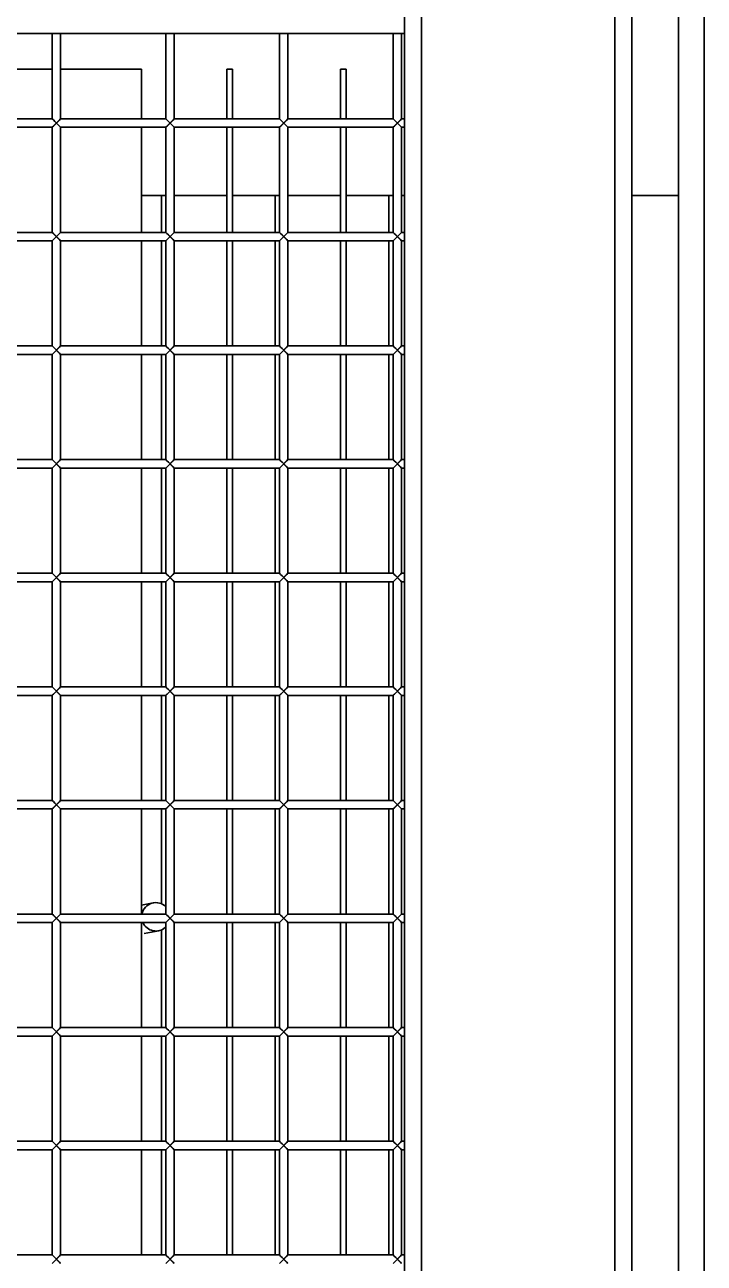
# Model space of a CAD drawing. Header units: millimetres. Extents: x 32496 to 166256, y 3504 to 23939.
# Drawn here: x 99528.6 to 99767.8, y 21918.6 to 22354.6 of the extents above; entities that cross this region are included whole.
import ezdxf

# ---------------------------------------------------------------- set-up
doc = ezdxf.new("R2010")
doc.units = ezdxf.units.MM
doc.layers.get('0').update_dxf_attribs({"lineweight": 35})

# ---------------------------------------------------------------- blocks, each defined once
blk = doc.blocks.new('8-1250')
at = {"linetype": 'Continuous'}
for p, q in [((-300.63, -32408.79), (-300.63, -32389.43)), ((-294.63, -33033.17), (-294.63, -32390.41)), ((-226.63, -32399.29), (-226.63, -33024.29)), ((-220.63, -33024.29), (-220.63, -32399.29)), ((-204.13, -33024.29), (-204.13, -32399.29)), ((-195.13, -33024.29), (-195.13, -32399.29)), ((-926.63, -32408.79), (-300.63, -32408.79)), ((-424.63, -32408.79), (-424.63, -32438.79)), ((-421.63, -32408.79), (-421.63, -32438.79)), ((-384.63, -32408.79), (-384.63, -32438.79)), ((-381.63, -32408.79), (-381.63, -32438.79)), ((-344.63, -32408.79), (-344.63, -32438.79)), ((-341.63, -32408.79), (-341.63, -32438.79)), ((-304.63, -32408.79), (-304.63, -32438.79)), ((-301.63, -32408.79), (-301.63, -32438.79)), ((-300.63, -32408.79), (-300.63, -33034.31)), ((-424.63, -32421.29), (-461.63, -32421.29)), ((-393.13, -32421.29), (-421.63, -32421.29)), ((-393.13, -32438.79), (-393.13, -32421.29)), ((-363.13, -32421.29), (-361.13, -32421.29)), ((-363.13, -32421.29), (-363.13, -32438.79)), ((-361.13, -32421.29), (-361.13, -32438.79)), ((-323.13, -32421.29), (-321.13, -32421.29)), ((-323.13, -32421.29), (-323.13, -32438.79)), ((-321.13, -32421.29), (-321.13, -32438.79)), ((-461.63, -32438.79), (-424.63, -32438.79)), ((-424.63, -32441.79), (-421.63, -32438.79)), ((-424.63, -32438.79), (-421.63, -32441.79)), ((-421.63, -32438.79), (-384.63, -32438.79)), ((-384.63, -32441.79), (-381.63, -32438.79)), ((-384.63, -32438.79), (-381.63, -32441.79)), ((-381.63, -32438.79), (-344.63, -32438.79)), ((-344.63, -32441.79), (-341.63, -32438.79)), ((-344.63, -32438.79), (-341.63, -32441.79)), ((-341.63, -32438.79), (-304.63, -32438.79)), ((-304.63, -32441.79), (-301.63, -32438.79)), ((-304.63, -32438.79), (-301.63, -32441.79)), ((-301.63, -32438.79), (-300.63, -32438.79)), ((-461.63, -32441.79), (-424.63, -32441.79)), ((-424.63, -32441.79), (-424.63, -32478.79)), ((-421.63, -32441.79), (-384.63, -32441.79)), ((-421.63, -32441.79), (-421.63, -32478.79)), ((-393.13, -32478.79), (-393.13, -32441.79)), ((-384.63, -32441.79), (-384.63, -32478.79)), ((-381.63, -32441.79), (-344.63, -32441.79)), ((-381.63, -32441.79), (-381.63, -32478.79)), ((-363.13, -32441.79), (-363.13, -32478.79)), ((-361.13, -32441.79), (-361.13, -32478.79)), ((-344.63, -32441.79), (-344.63, -32478.79)), ((-341.63, -32441.79), (-304.63, -32441.79)), ((-341.63, -32441.79), (-341.63, -32478.79)), ((-323.13, -32441.79), (-323.13, -32478.79)), ((-321.13, -32441.79), (-321.13, -32478.79)), ((-304.63, -32441.79), (-304.63, -32478.79)), ((-301.63, -32441.79), (-300.63, -32441.79)), ((-301.63, -32441.79), (-301.63, -32478.79)), ((-393.13, -32465.79), (-384.63, -32465.79)), ((-386.13, -32465.79), (-386.13, -32478.79)), ((-381.63, -32465.79), (-363.13, -32465.79)), ((-361.13, -32465.79), (-344.63, -32465.79)), ((-346.13, -32465.79), (-346.13, -32478.79)), ((-341.63, -32465.79), (-323.13, -32465.79)), ((-321.13, -32465.79), (-304.63, -32465.79)), ((-306.13, -32465.79), (-306.13, -32478.79)), ((-301.63, -32465.79), (-300.63, -32465.79)), ((-220.63, -32465.79), (-204.13, -32465.79)), ((-461.63, -32478.79), (-424.63, -32478.79)), ((-424.63, -32481.79), (-421.63, -32478.79)), ((-424.63, -32478.79), (-421.63, -32481.79)), ((-421.63, -32478.79), (-384.63, -32478.79)), ((-384.63, -32481.79), (-381.63, -32478.79)), ((-384.63, -32478.79), (-381.63, -32481.79)), ((-381.63, -32478.79), (-344.63, -32478.79)), ((-344.63, -32481.79), (-341.63, -32478.79)), ((-344.63, -32478.79), (-341.63, -32481.79)), ((-341.63, -32478.79), (-304.63, -32478.79)), ((-304.63, -32481.79), (-301.63, -32478.79)), ((-304.63, -32478.79), (-301.63, -32481.79)), ((-301.63, -32478.79), (-300.63, -32478.79)), ((-461.63, -32481.79), (-424.63, -32481.79)), ((-424.63, -32481.79), (-424.63, -32518.79)), ((-421.63, -32481.79), (-384.63, -32481.79)), ((-421.63, -32481.79), (-421.63, -32518.79)), ((-393.13, -32518.79), (-393.13, -32481.79)), ((-386.13, -32481.79), (-386.13, -32518.79)), ((-384.63, -32481.79), (-384.63, -32518.79)), ((-381.63, -32481.79), (-344.63, -32481.79)), ((-381.63, -32481.79), (-381.63, -32518.79)), ((-363.13, -32481.79), (-363.13, -32518.79)), ((-361.13, -32481.79), (-361.13, -32518.79)), ((-346.13, -32481.79), (-346.13, -32518.79)), ((-344.63, -32481.79), (-344.63, -32518.79)), ((-341.63, -32481.79), (-304.63, -32481.79)), ((-341.63, -32481.79), (-341.63, -32518.79)), ((-323.13, -32481.79), (-323.13, -32518.79)), ((-321.13, -32481.79), (-321.13, -32518.79)), ((-306.13, -32481.79), (-306.13, -32518.79)), ((-304.63, -32481.79), (-304.63, -32518.79)), ((-301.63, -32481.79), (-300.63, -32481.79)), ((-301.63, -32481.79), (-301.63, -32518.79)), ((-461.63, -32518.79), (-424.63, -32518.79)), ((-424.63, -32521.79), (-421.63, -32518.79)), ((-424.63, -32518.79), (-421.63, -32521.79)), ((-421.63, -32518.79), (-384.63, -32518.79)), ((-384.63, -32521.79), (-381.63, -32518.79)), ((-384.63, -32518.79), (-381.63, -32521.79)), ((-381.63, -32518.79), (-344.63, -32518.79)), ((-344.63, -32521.79), (-341.63, -32518.79)), ((-344.63, -32518.79), (-341.63, -32521.79)), ((-341.63, -32518.79), (-304.63, -32518.79)), ((-304.63, -32521.79), (-301.63, -32518.79)), ((-304.63, -32518.79), (-301.63, -32521.79)), ((-301.63, -32518.79), (-300.63, -32518.79)), ((-461.63, -32521.79), (-424.63, -32521.79)), ((-424.63, -32521.79), (-424.63, -32558.79)), ((-421.63, -32521.79), (-384.63, -32521.79)), ((-421.63, -32521.79), (-421.63, -32558.79)), ((-393.13, -32558.79), (-393.13, -32521.79)), ((-386.13, -32521.79), (-386.13, -32558.79)), ((-384.63, -32521.79), (-384.63, -32558.79)), ((-381.63, -32521.79), (-344.63, -32521.79)), ((-381.63, -32521.79), (-381.63, -32558.79)), ((-363.13, -32521.79), (-363.13, -32558.79)), ((-361.13, -32521.79), (-361.13, -32558.79)), ((-346.13, -32521.79), (-346.13, -32558.79)), ((-344.63, -32521.79), (-344.63, -32558.79)), ((-341.63, -32521.79), (-304.63, -32521.79)), ((-341.63, -32521.79), (-341.63, -32558.79)), ((-323.13, -32521.79), (-323.13, -32558.79)), ((-321.13, -32521.79), (-321.13, -32558.79)), ((-306.13, -32521.79), (-306.13, -32558.79)), ((-304.63, -32521.79), (-304.63, -32558.79)), ((-301.63, -32521.79), (-300.63, -32521.79)), ((-301.63, -32521.79), (-301.63, -32558.79)), ((-461.63, -32558.79), (-424.63, -32558.79)), ((-461.63, -32561.79), (-424.63, -32561.79)), ((-424.63, -32561.79), (-421.63, -32558.79)), ((-424.63, -32558.79), (-421.63, -32561.79)), ((-424.63, -32561.79), (-424.63, -32598.79)), ((-421.63, -32558.79), (-384.63, -32558.79)), ((-421.63, -32561.79), (-384.63, -32561.79)), ((-421.63, -32561.79), (-421.63, -32598.79)), ((-393.13, -32598.79), (-393.13, -32561.79)), ((-386.13, -32561.79), (-386.13, -32598.79)), ((-384.63, -32561.79), (-381.63, -32558.79)), ((-384.63, -32558.79), (-381.63, -32561.79)), ((-384.63, -32561.79), (-384.63, -32598.79)), ((-381.63, -32558.79), (-344.63, -32558.79)), ((-381.63, -32561.79), (-344.63, -32561.79)), ((-381.63, -32561.79), (-381.63, -32598.79)), ((-363.13, -32561.79), (-363.13, -32598.79)), ((-361.13, -32561.79), (-361.13, -32598.79)), ((-346.13, -32561.79), (-346.13, -32598.79)), ((-344.63, -32561.79), (-341.63, -32558.79)), ((-344.63, -32558.79), (-341.63, -32561.79)), ((-344.63, -32561.79), (-344.63, -32598.79)), ((-341.63, -32558.79), (-304.63, -32558.79)), ((-341.63, -32561.79), (-304.63, -32561.79)), ((-341.63, -32561.79), (-341.63, -32598.79)), ((-323.13, -32561.79), (-323.13, -32598.79)), ((-321.13, -32561.79), (-321.13, -32598.79)), ((-306.13, -32561.79), (-306.13, -32598.79)), ((-304.63, -32561.79), (-301.63, -32558.79)), ((-304.63, -32558.79), (-301.63, -32561.79)), ((-304.63, -32561.79), (-304.63, -32598.79)), ((-301.63, -32558.79), (-300.63, -32558.79)), ((-301.63, -32561.79), (-300.63, -32561.79)), ((-301.63, -32561.79), (-301.63, -32598.79)), ((-461.63, -32598.79), (-424.63, -32598.79)), ((-461.63, -32601.79), (-424.63, -32601.79)), ((-424.63, -32601.79), (-421.63, -32598.79)), ((-424.63, -32598.79), (-421.63, -32601.79)), ((-424.63, -32601.79), (-424.63, -32638.79)), ((-421.63, -32598.79), (-384.63, -32598.79)), ((-421.63, -32601.79), (-384.63, -32601.79)), ((-421.63, -32601.79), (-421.63, -32638.79)), ((-393.13, -32638.79), (-393.13, -32601.79)), ((-386.13, -32601.79), (-386.13, -32638.79)), ((-384.63, -32601.79), (-381.63, -32598.79)), ((-384.63, -32598.79), (-381.63, -32601.79)), ((-384.63, -32601.79), (-384.63, -32638.79)), ((-381.63, -32598.79), (-344.63, -32598.79)), ((-381.63, -32601.79), (-344.63, -32601.79)), ((-381.63, -32601.79), (-381.63, -32638.79)), ((-363.13, -32601.79), (-363.13, -32638.79)), ((-361.13, -32601.79), (-361.13, -32638.79)), ((-346.13, -32601.79), (-346.13, -32638.79)), ((-344.63, -32601.79), (-341.63, -32598.79)), ((-344.63, -32598.79), (-341.63, -32601.79)), ((-344.63, -32601.79), (-344.63, -32638.79)), ((-341.63, -32598.79), (-304.63, -32598.79)), ((-341.63, -32601.79), (-304.63, -32601.79)), ((-341.63, -32601.79), (-341.63, -32638.79)), ((-323.13, -32601.79), (-323.13, -32638.79)), ((-321.13, -32601.79), (-321.13, -32638.79)), ((-306.13, -32601.79), (-306.13, -32638.79)), ((-304.63, -32601.79), (-301.63, -32598.79)), ((-304.63, -32598.79), (-301.63, -32601.79)), ((-304.63, -32601.79), (-304.63, -32638.79)), ((-301.63, -32598.79), (-300.63, -32598.79)), ((-301.63, -32601.79), (-300.63, -32601.79)), ((-301.63, -32601.79), (-301.63, -32638.79)), ((-461.63, -32638.79), (-424.63, -32638.79)), ((-424.63, -32641.79), (-421.63, -32638.79)), ((-424.63, -32638.79), (-421.63, -32641.79)), ((-421.63, -32638.79), (-384.63, -32638.79)), ((-384.63, -32641.79), (-381.63, -32638.79)), ((-384.63, -32638.79), (-381.63, -32641.79)), ((-381.63, -32638.79), (-344.63, -32638.79)), ((-344.63, -32641.79), (-341.63, -32638.79)), ((-344.63, -32638.79), (-341.63, -32641.79)), ((-341.63, -32638.79), (-304.63, -32638.79)), ((-304.63, -32641.79), (-301.63, -32638.79)), ((-304.63, -32638.79), (-301.63, -32641.79)), ((-301.63, -32638.79), (-300.63, -32638.79)), ((-461.63, -32641.79), (-424.63, -32641.79)), ((-424.63, -32641.79), (-424.63, -32678.79)), ((-421.63, -32641.79), (-384.63, -32641.79)), ((-421.63, -32641.79), (-421.63, -32678.79)), ((-393.13, -32678.79), (-393.13, -32641.79)), ((-386.13, -32641.79), (-386.13, -32678.79)), ((-384.63, -32641.79), (-384.63, -32678.79)), ((-381.63, -32641.79), (-344.63, -32641.79)), ((-381.63, -32641.79), (-381.63, -32678.79)), ((-363.13, -32641.79), (-363.13, -32678.79)), ((-361.13, -32641.79), (-361.13, -32678.79)), ((-346.13, -32641.79), (-346.13, -32678.79)), ((-344.63, -32641.79), (-344.63, -32678.79)), ((-341.63, -32641.79), (-304.63, -32641.79)), ((-341.63, -32641.79), (-341.63, -32678.79)), ((-323.13, -32641.79), (-323.13, -32678.79)), ((-321.13, -32641.79), (-321.13, -32678.79)), ((-306.13, -32641.79), (-306.13, -32678.79)), ((-304.63, -32641.79), (-304.63, -32678.79)), ((-301.63, -32641.79), (-300.63, -32641.79)), ((-301.63, -32641.79), (-301.63, -32678.79)), ((-461.63, -32678.79), (-424.63, -32678.79)), ((-424.63, -32681.79), (-421.63, -32678.79)), ((-424.63, -32678.79), (-421.63, -32681.79)), ((-421.63, -32678.79), (-384.63, -32678.79)), ((-384.63, -32681.79), (-381.63, -32678.79)), ((-384.63, -32678.79), (-381.63, -32681.79)), ((-381.63, -32678.79), (-344.63, -32678.79)), ((-344.63, -32681.79), (-341.63, -32678.79)), ((-344.63, -32678.79), (-341.63, -32681.79)), ((-341.63, -32678.79), (-304.63, -32678.79)), ((-304.63, -32681.79), (-301.63, -32678.79)), ((-304.63, -32678.79), (-301.63, -32681.79)), ((-301.63, -32678.79), (-300.63, -32678.79)), ((-461.63, -32681.79), (-424.63, -32681.79)), ((-424.63, -32681.79), (-424.63, -32718.79)), ((-421.63, -32681.79), (-384.63, -32681.79)), ((-421.63, -32681.79), (-421.63, -32718.79)), ((-393.13, -32718.79), (-393.13, -32681.79)), ((-386.13, -32681.79), (-386.13, -32715.27)), ((-384.63, -32681.79), (-384.63, -32718.79)), ((-381.63, -32681.79), (-344.63, -32681.79)), ((-381.63, -32681.79), (-381.63, -32718.79)), ((-363.13, -32681.79), (-363.13, -32718.79)), ((-361.13, -32681.79), (-361.13, -32718.79)), ((-346.13, -32681.79), (-346.13, -32718.79)), ((-344.63, -32681.79), (-344.63, -32718.79)), ((-341.63, -32681.79), (-304.63, -32681.79)), ((-341.63, -32681.79), (-341.63, -32718.79)), ((-323.13, -32681.79), (-323.13, -32718.79)), ((-321.13, -32681.79), (-321.13, -32718.79)), ((-306.13, -32681.79), (-306.13, -32718.79)), ((-304.63, -32681.79), (-304.63, -32718.79)), ((-301.63, -32681.79), (-300.63, -32681.79)), ((-301.63, -32681.79), (-301.63, -32718.79)), ((-393.13, -32715.66), (-389.04, -32714.86)), ((-461.63, -32718.79), (-424.63, -32718.79)), ((-424.63, -32721.79), (-421.63, -32718.79)), ((-424.63, -32718.79), (-421.63, -32721.79)), ((-421.63, -32718.79), (-384.63, -32718.79)), ((-384.63, -32721.79), (-381.63, -32718.79)), ((-384.63, -32718.79), (-381.63, -32721.79)), ((-381.63, -32718.79), (-344.63, -32718.79)), ((-344.63, -32721.79), (-341.63, -32718.79)), ((-344.63, -32718.79), (-341.63, -32721.79)), ((-341.63, -32718.79), (-304.63, -32718.79)), ((-304.63, -32721.79), (-301.63, -32718.79)), ((-304.63, -32718.79), (-301.63, -32721.79)), ((-301.63, -32718.79), (-300.63, -32718.79)), ((-461.63, -32721.79), (-424.63, -32721.79)), ((-424.63, -32721.79), (-424.63, -32758.79)), ((-421.63, -32721.79), (-384.63, -32721.79)), ((-421.63, -32721.79), (-421.63, -32758.79)), ((-393.13, -32758.79), (-393.13, -32721.79)), ((-384.63, -32721.79), (-384.63, -32758.79)), ((-381.63, -32721.79), (-344.63, -32721.79)), ((-381.63, -32721.79), (-381.63, -32758.79)), ((-363.13, -32721.79), (-363.13, -32758.79)), ((-361.13, -32721.79), (-361.13, -32758.79)), ((-346.13, -32721.79), (-346.13, -32758.79)), ((-344.63, -32721.79), (-344.63, -32758.79)), ((-341.63, -32721.79), (-304.63, -32721.79)), ((-341.63, -32721.79), (-341.63, -32758.79)), ((-323.13, -32721.79), (-323.13, -32758.79)), ((-321.13, -32721.79), (-321.13, -32758.79)), ((-306.13, -32721.79), (-306.13, -32758.79)), ((-304.63, -32721.79), (-304.63, -32758.79)), ((-301.63, -32721.79), (-300.63, -32721.79)), ((-301.63, -32721.79), (-301.63, -32758.79)), ((-392.27, -32725.68), (-387.13, -32724.68)), ((-386.13, -32724.68), (-386.13, -32758.79)), ((-461.63, -32758.79), (-424.63, -32758.79)), ((-424.63, -32761.79), (-421.63, -32758.79)), ((-424.63, -32758.79), (-421.63, -32761.79)), ((-421.63, -32758.79), (-384.63, -32758.79)), ((-384.63, -32761.79), (-381.63, -32758.79)), ((-384.63, -32758.79), (-381.63, -32761.79)), ((-381.63, -32758.79), (-344.63, -32758.79)), ((-344.63, -32761.79), (-341.63, -32758.79)), ((-344.63, -32758.79), (-341.63, -32761.79)), ((-341.63, -32758.79), (-304.63, -32758.79)), ((-304.63, -32761.79), (-301.63, -32758.79)), ((-304.63, -32758.79), (-301.63, -32761.79)), ((-301.63, -32758.79), (-300.63, -32758.79)), ((-461.63, -32761.79), (-424.63, -32761.79)), ((-424.63, -32761.79), (-424.63, -32798.79)), ((-421.63, -32761.79), (-384.63, -32761.79)), ((-421.63, -32761.79), (-421.63, -32798.79)), ((-393.13, -32798.79), (-393.13, -32761.79)), ((-386.13, -32761.79), (-386.13, -32798.79)), ((-384.63, -32761.79), (-384.63, -32798.79)), ((-381.63, -32761.79), (-344.63, -32761.79)), ((-381.63, -32761.79), (-381.63, -32798.79)), ((-363.13, -32761.79), (-363.13, -32798.79)), ((-361.13, -32761.79), (-361.13, -32798.79)), ((-346.13, -32761.79), (-346.13, -32798.79)), ((-344.63, -32761.79), (-344.63, -32798.79)), ((-341.63, -32761.79), (-304.63, -32761.79)), ((-341.63, -32761.79), (-341.63, -32798.79)), ((-323.13, -32761.79), (-323.13, -32798.79)), ((-321.13, -32761.79), (-321.13, -32798.79)), ((-306.13, -32761.79), (-306.13, -32798.79)), ((-304.63, -32761.79), (-304.63, -32798.79)), ((-301.63, -32761.79), (-300.63, -32761.79)), ((-301.63, -32761.79), (-301.63, -32798.79)), ((-461.63, -32798.79), (-424.63, -32798.79)), ((-461.63, -32801.79), (-424.63, -32801.79)), ((-424.63, -32801.79), (-421.63, -32798.79)), ((-424.63, -32798.79), (-421.63, -32801.79)), ((-424.63, -32801.79), (-424.63, -32838.79)), ((-421.63, -32798.79), (-384.63, -32798.79)), ((-421.63, -32801.79), (-384.63, -32801.79)), ((-421.63, -32801.79), (-421.63, -32838.79)), ((-393.13, -32838.79), (-393.13, -32801.79)), ((-386.13, -32801.79), (-386.13, -32838.79)), ((-384.63, -32801.79), (-381.63, -32798.79)), ((-384.63, -32798.79), (-381.63, -32801.79)), ((-384.63, -32801.79), (-384.63, -32838.79)), ((-381.63, -32798.79), (-344.63, -32798.79)), ((-381.63, -32801.79), (-344.63, -32801.79)), ((-381.63, -32801.79), (-381.63, -32838.79)), ((-363.13, -32801.79), (-363.13, -32838.79)), ((-361.13, -32801.79), (-361.13, -32838.79)), ((-346.13, -32801.79), (-346.13, -32838.79)), ((-344.63, -32801.79), (-341.63, -32798.79)), ((-344.63, -32798.79), (-341.63, -32801.79)), ((-344.63, -32801.79), (-344.63, -32838.79)), ((-341.63, -32798.79), (-304.63, -32798.79)), ((-341.63, -32801.79), (-304.63, -32801.79)), ((-341.63, -32801.79), (-341.63, -32838.79)), ((-323.13, -32801.79), (-323.13, -32838.79)), ((-321.13, -32801.79), (-321.13, -32838.79)), ((-306.13, -32801.79), (-306.13, -32838.79)), ((-304.63, -32801.79), (-301.63, -32798.79)), ((-304.63, -32798.79), (-301.63, -32801.79)), ((-304.63, -32801.79), (-304.63, -32838.79)), ((-301.63, -32798.79), (-300.63, -32798.79)), ((-301.63, -32801.79), (-300.63, -32801.79)), ((-301.63, -32801.79), (-301.63, -32838.79)), ((-461.63, -32838.79), (-424.63, -32838.79)), ((-424.63, -32841.79), (-421.63, -32838.79)), ((-424.63, -32838.79), (-421.63, -32841.79)), ((-421.63, -32838.79), (-384.63, -32838.79)), ((-384.63, -32841.79), (-381.63, -32838.79)), ((-384.63, -32838.79), (-381.63, -32841.79)), ((-381.63, -32838.79), (-344.63, -32838.79)), ((-344.63, -32841.79), (-341.63, -32838.79)), ((-344.63, -32838.79), (-341.63, -32841.79)), ((-341.63, -32838.79), (-304.63, -32838.79)), ((-304.63, -32841.79), (-301.63, -32838.79)), ((-304.63, -32838.79), (-301.63, -32841.79)), ((-301.63, -32838.79), (-300.63, -32838.79))]:
    blk.add_line(p, q, dxfattribs=at)
for points in [[(-424.63, -32438.79), (-424.2, -32439.22), (-423.71, -32439.71), (-422.54, -32440.88)], [(-423.13, -32440.29), (-423.72, -32440.88), (-424.19, -32441.35), (-424.51, -32441.67)], [(-423.13, -32440.29), (-422.54, -32439.7), (-422.07, -32439.23), (-421.74, -32438.9)], [(-421.74, -32441.67), (-422.07, -32441.35), (-422.54, -32440.88)], [(-384.63, -32438.79), (-384.2, -32439.22), (-383.71, -32439.71), (-382.54, -32440.88)], [(-383.13, -32440.29), (-383.72, -32440.88), (-384.19, -32441.35), (-384.51, -32441.67)], [(-383.13, -32440.29), (-382.54, -32439.7), (-382.07, -32439.23), (-381.74, -32438.9)], [(-381.74, -32441.67), (-382.07, -32441.35), (-382.54, -32440.88)], [(-344.63, -32438.79), (-344.2, -32439.22), (-343.71, -32439.71), (-342.54, -32440.88)], [(-343.13, -32440.29), (-343.72, -32440.88), (-344.19, -32441.35), (-344.51, -32441.67)], [(-343.13, -32440.29), (-342.54, -32439.7), (-342.07, -32439.23), (-341.74, -32438.9)], [(-341.74, -32441.67), (-342.07, -32441.35), (-342.54, -32440.88)], [(-304.63, -32438.79), (-304.2, -32439.22), (-303.71, -32439.71), (-302.54, -32440.88)], [(-303.13, -32440.29), (-303.72, -32440.88), (-304.19, -32441.35), (-304.51, -32441.67)], [(-303.13, -32440.29), (-302.54, -32439.7), (-302.07, -32439.23), (-301.74, -32438.9)], [(-301.74, -32441.67), (-302.07, -32441.35), (-302.54, -32440.88)], [(-424.63, -32478.79), (-424.2, -32479.22), (-423.71, -32479.71), (-422.54, -32480.88)], [(-423.13, -32480.29), (-422.54, -32479.7), (-422.07, -32479.23), (-421.74, -32478.9)], [(-384.63, -32478.79), (-384.2, -32479.22), (-383.71, -32479.71), (-382.54, -32480.88)], [(-383.13, -32480.29), (-382.54, -32479.7), (-382.07, -32479.23), (-381.74, -32478.9)], [(-344.63, -32478.79), (-344.2, -32479.22), (-343.71, -32479.71), (-342.54, -32480.88)], [(-343.13, -32480.29), (-342.54, -32479.7), (-342.07, -32479.23), (-341.74, -32478.9)], [(-304.63, -32478.79), (-304.2, -32479.22), (-303.71, -32479.71), (-302.54, -32480.88)], [(-303.13, -32480.29), (-302.54, -32479.7), (-302.07, -32479.23), (-301.74, -32478.9)], [(-423.13, -32480.29), (-423.72, -32480.88), (-424.19, -32481.35), (-424.51, -32481.67)], [(-421.74, -32481.67), (-422.07, -32481.35), (-422.54, -32480.88)], [(-383.13, -32480.29), (-383.72, -32480.88), (-384.19, -32481.35), (-384.51, -32481.67)], [(-381.74, -32481.67), (-382.07, -32481.35), (-382.54, -32480.88)], [(-343.13, -32480.29), (-343.72, -32480.88), (-344.19, -32481.35), (-344.51, -32481.67)], [(-341.74, -32481.67), (-342.07, -32481.35), (-342.54, -32480.88)], [(-303.13, -32480.29), (-303.72, -32480.88), (-304.19, -32481.35), (-304.51, -32481.67)], [(-301.74, -32481.67), (-302.07, -32481.35), (-302.54, -32480.88)], [(-424.63, -32518.79), (-424.2, -32519.22), (-423.71, -32519.71), (-422.54, -32520.88)], [(-423.13, -32520.29), (-422.54, -32519.7), (-422.07, -32519.23), (-421.74, -32518.9)], [(-384.63, -32518.79), (-384.2, -32519.22), (-383.71, -32519.71), (-382.54, -32520.88)], [(-383.13, -32520.29), (-382.54, -32519.7), (-382.07, -32519.23), (-381.74, -32518.9)], [(-344.63, -32518.79), (-344.2, -32519.22), (-343.71, -32519.71), (-342.54, -32520.88)], [(-343.13, -32520.29), (-342.54, -32519.7), (-342.07, -32519.23), (-341.74, -32518.9)], [(-304.63, -32518.79), (-304.2, -32519.22), (-303.71, -32519.71), (-302.54, -32520.88)], [(-303.13, -32520.29), (-302.54, -32519.7), (-302.07, -32519.23), (-301.74, -32518.9)], [(-423.13, -32520.29), (-423.72, -32520.88), (-424.19, -32521.35), (-424.51, -32521.67)], [(-421.74, -32521.67), (-422.07, -32521.35), (-422.54, -32520.88)], [(-383.13, -32520.29), (-383.72, -32520.88), (-384.19, -32521.35), (-384.51, -32521.67)], [(-381.74, -32521.67), (-382.07, -32521.35), (-382.54, -32520.88)], [(-343.13, -32520.29), (-343.72, -32520.88), (-344.19, -32521.35), (-344.51, -32521.67)], [(-341.74, -32521.67), (-342.07, -32521.35), (-342.54, -32520.88)], [(-303.13, -32520.29), (-303.72, -32520.88), (-304.19, -32521.35), (-304.51, -32521.67)], [(-301.74, -32521.67), (-302.07, -32521.35), (-302.54, -32520.88)], [(-424.63, -32558.79), (-424.2, -32559.22), (-423.71, -32559.71), (-422.54, -32560.88)], [(-423.13, -32560.29), (-423.72, -32560.88), (-424.19, -32561.35), (-424.51, -32561.67)], [(-423.13, -32560.29), (-422.54, -32559.7), (-422.07, -32559.23), (-421.74, -32558.9)], [(-421.74, -32561.67), (-422.07, -32561.35), (-422.54, -32560.88)], [(-384.63, -32558.79), (-384.2, -32559.22), (-383.71, -32559.71), (-382.54, -32560.88)], [(-383.13, -32560.29), (-383.72, -32560.88), (-384.19, -32561.35), (-384.51, -32561.67)], [(-383.13, -32560.29), (-382.54, -32559.7), (-382.07, -32559.23), (-381.74, -32558.9)], [(-381.74, -32561.67), (-382.07, -32561.35), (-382.54, -32560.88)], [(-344.63, -32558.79), (-344.2, -32559.22), (-343.71, -32559.71), (-342.54, -32560.88)], [(-343.13, -32560.29), (-343.72, -32560.88), (-344.19, -32561.35), (-344.51, -32561.67)], [(-343.13, -32560.29), (-342.54, -32559.7), (-342.07, -32559.23), (-341.74, -32558.9)], [(-341.74, -32561.67), (-342.07, -32561.35), (-342.54, -32560.88)], [(-304.63, -32558.79), (-304.2, -32559.22), (-303.71, -32559.71), (-302.54, -32560.88)], [(-303.13, -32560.29), (-303.72, -32560.88), (-304.19, -32561.35), (-304.51, -32561.67)], [(-303.13, -32560.29), (-302.54, -32559.7), (-302.07, -32559.23), (-301.74, -32558.9)], [(-301.74, -32561.67), (-302.07, -32561.35), (-302.54, -32560.88)], [(-424.63, -32598.79), (-424.2, -32599.22), (-423.71, -32599.71), (-422.54, -32600.88)], [(-423.13, -32600.29), (-423.72, -32600.88), (-424.19, -32601.35), (-424.51, -32601.67)], [(-423.13, -32600.29), (-422.54, -32599.7), (-422.07, -32599.23), (-421.74, -32598.9)], [(-421.74, -32601.67), (-422.07, -32601.35), (-422.54, -32600.88)], [(-384.63, -32598.79), (-384.2, -32599.22), (-383.71, -32599.71), (-382.54, -32600.88)], [(-383.13, -32600.29), (-383.72, -32600.88), (-384.19, -32601.35), (-384.51, -32601.67)], [(-383.13, -32600.29), (-382.54, -32599.7), (-382.07, -32599.23), (-381.74, -32598.9)], [(-381.74, -32601.67), (-382.07, -32601.35), (-382.54, -32600.88)], [(-344.63, -32598.79), (-344.2, -32599.22), (-343.71, -32599.71), (-342.54, -32600.88)], [(-343.13, -32600.29), (-343.72, -32600.88), (-344.19, -32601.35), (-344.51, -32601.67)], [(-343.13, -32600.29), (-342.54, -32599.7), (-342.07, -32599.23), (-341.74, -32598.9)], [(-341.74, -32601.67), (-342.07, -32601.35), (-342.54, -32600.88)], [(-304.63, -32598.79), (-304.2, -32599.22), (-303.71, -32599.71), (-302.54, -32600.88)], [(-303.13, -32600.29), (-303.72, -32600.88), (-304.19, -32601.35), (-304.51, -32601.67)], [(-303.13, -32600.29), (-302.54, -32599.7), (-302.07, -32599.23), (-301.74, -32598.9)], [(-301.74, -32601.67), (-302.07, -32601.35), (-302.54, -32600.88)], [(-424.63, -32638.79), (-424.2, -32639.22), (-423.71, -32639.71), (-422.54, -32640.88)], [(-423.13, -32640.29), (-423.72, -32640.88), (-424.19, -32641.35), (-424.51, -32641.67)], [(-423.13, -32640.29), (-422.54, -32639.7), (-422.07, -32639.23), (-421.74, -32638.9)], [(-421.74, -32641.67), (-422.07, -32641.35), (-422.54, -32640.88)], [(-384.63, -32638.79), (-384.2, -32639.22), (-383.71, -32639.71), (-382.54, -32640.88)], [(-383.13, -32640.29), (-383.72, -32640.88), (-384.19, -32641.35), (-384.51, -32641.67)], [(-383.13, -32640.29), (-382.54, -32639.7), (-382.07, -32639.23), (-381.74, -32638.9)], [(-381.74, -32641.67), (-382.07, -32641.35), (-382.54, -32640.88)], [(-344.63, -32638.79), (-344.2, -32639.22), (-343.71, -32639.71), (-342.54, -32640.88)], [(-343.13, -32640.29), (-343.72, -32640.88), (-344.19, -32641.35), (-344.51, -32641.67)], [(-343.13, -32640.29), (-342.54, -32639.7), (-342.07, -32639.23), (-341.74, -32638.9)], [(-341.74, -32641.67), (-342.07, -32641.35), (-342.54, -32640.88)], [(-304.63, -32638.79), (-304.2, -32639.22), (-303.71, -32639.71), (-302.54, -32640.88)], [(-303.13, -32640.29), (-303.72, -32640.88), (-304.19, -32641.35), (-304.51, -32641.67)], [(-303.13, -32640.29), (-302.54, -32639.7), (-302.07, -32639.23), (-301.74, -32638.9)], [(-301.74, -32641.67), (-302.07, -32641.35), (-302.54, -32640.88)], [(-424.63, -32678.79), (-424.2, -32679.22), (-423.71, -32679.71), (-422.54, -32680.88)], [(-423.13, -32680.29), (-423.72, -32680.88), (-424.19, -32681.35), (-424.51, -32681.67)], [(-423.13, -32680.29), (-422.54, -32679.7), (-422.07, -32679.23), (-421.74, -32678.9)], [(-384.63, -32678.79), (-384.2, -32679.22), (-383.71, -32679.71), (-382.54, -32680.88)], [(-383.13, -32680.29), (-383.72, -32680.88), (-384.19, -32681.35), (-384.51, -32681.67)], [(-383.13, -32680.29), (-382.54, -32679.7), (-382.07, -32679.23), (-381.74, -32678.9)], [(-344.63, -32678.79), (-344.2, -32679.22), (-343.71, -32679.71), (-342.54, -32680.88)], [(-343.13, -32680.29), (-343.72, -32680.88), (-344.19, -32681.35), (-344.51, -32681.67)], [(-343.13, -32680.29), (-342.54, -32679.7), (-342.07, -32679.23), (-341.74, -32678.9)], [(-304.63, -32678.79), (-304.2, -32679.22), (-303.71, -32679.71), (-302.54, -32680.88)], [(-303.13, -32680.29), (-303.72, -32680.88), (-304.19, -32681.35), (-304.51, -32681.67)], [(-303.13, -32680.29), (-302.54, -32679.7), (-302.07, -32679.23), (-301.74, -32678.9)], [(-421.74, -32681.67), (-422.07, -32681.35), (-422.54, -32680.88)], [(-381.74, -32681.67), (-382.07, -32681.35), (-382.54, -32680.88)], [(-341.74, -32681.67), (-342.07, -32681.35), (-342.54, -32680.88)], [(-301.74, -32681.67), (-302.07, -32681.35), (-302.54, -32680.88)], [(-424.63, -32718.79), (-424.2, -32719.22), (-423.71, -32719.71), (-422.54, -32720.88)], [(-423.13, -32720.29), (-422.54, -32719.7), (-422.07, -32719.23), (-421.74, -32718.9)], [(-384.63, -32718.79), (-384.2, -32719.22), (-383.71, -32719.71), (-382.54, -32720.88)], [(-383.13, -32720.29), (-382.54, -32719.7), (-382.07, -32719.23), (-381.74, -32718.9)], [(-344.63, -32718.79), (-344.2, -32719.22), (-343.71, -32719.71), (-342.54, -32720.88)], [(-343.13, -32720.29), (-342.54, -32719.7), (-342.07, -32719.23), (-341.74, -32718.9)], [(-304.63, -32718.79), (-304.2, -32719.22), (-303.71, -32719.71), (-302.54, -32720.88)], [(-303.13, -32720.29), (-302.54, -32719.7), (-302.07, -32719.23), (-301.74, -32718.9)], [(-423.13, -32720.29), (-423.72, -32720.88), (-424.19, -32721.35), (-424.51, -32721.67)], [(-421.74, -32721.67), (-422.07, -32721.35), (-422.54, -32720.88)], [(-383.13, -32720.29), (-383.72, -32720.88), (-384.19, -32721.35), (-384.51, -32721.67)], [(-381.74, -32721.67), (-382.07, -32721.35), (-382.54, -32720.88)], [(-343.13, -32720.29), (-343.72, -32720.88), (-344.19, -32721.35), (-344.51, -32721.67)], [(-341.74, -32721.67), (-342.07, -32721.35), (-342.54, -32720.88)], [(-303.13, -32720.29), (-303.72, -32720.88), (-304.19, -32721.35), (-304.51, -32721.67)], [(-301.74, -32721.67), (-302.07, -32721.35), (-302.54, -32720.88)], [(-424.63, -32758.79), (-424.2, -32759.22), (-423.71, -32759.71), (-422.54, -32760.88)], [(-423.13, -32760.29), (-422.54, -32759.7), (-422.07, -32759.23), (-421.74, -32758.9)], [(-384.63, -32758.79), (-384.2, -32759.22), (-383.71, -32759.71), (-382.54, -32760.88)], [(-383.13, -32760.29), (-382.54, -32759.7), (-382.07, -32759.23), (-381.74, -32758.9)], [(-344.63, -32758.79), (-344.2, -32759.22), (-343.71, -32759.71), (-342.54, -32760.88)], [(-343.13, -32760.29), (-342.54, -32759.7), (-342.07, -32759.23), (-341.74, -32758.9)], [(-304.63, -32758.79), (-304.2, -32759.22), (-303.71, -32759.71), (-302.54, -32760.88)], [(-303.13, -32760.29), (-302.54, -32759.7), (-302.07, -32759.23), (-301.74, -32758.9)], [(-423.13, -32760.29), (-423.72, -32760.88), (-424.19, -32761.35), (-424.51, -32761.67)], [(-421.74, -32761.67), (-422.07, -32761.35), (-422.54, -32760.88)], [(-383.13, -32760.29), (-383.72, -32760.88), (-384.19, -32761.35), (-384.51, -32761.67)], [(-381.74, -32761.67), (-382.07, -32761.35), (-382.54, -32760.88)], [(-343.13, -32760.29), (-343.72, -32760.88), (-344.19, -32761.35), (-344.51, -32761.67)], [(-341.74, -32761.67), (-342.07, -32761.35), (-342.54, -32760.88)], [(-303.13, -32760.29), (-303.72, -32760.88), (-304.19, -32761.35), (-304.51, -32761.67)], [(-301.74, -32761.67), (-302.07, -32761.35), (-302.54, -32760.88)], [(-424.63, -32798.79), (-424.2, -32799.22), (-423.71, -32799.71), (-422.54, -32800.88)], [(-423.13, -32800.29), (-423.72, -32800.88), (-424.19, -32801.35), (-424.51, -32801.67)], [(-423.13, -32800.29), (-422.54, -32799.7), (-422.07, -32799.23), (-421.74, -32798.9)], [(-421.74, -32801.67), (-422.07, -32801.35), (-422.54, -32800.88)], [(-384.63, -32798.79), (-384.2, -32799.22), (-383.71, -32799.71), (-382.54, -32800.88)], [(-383.13, -32800.29), (-383.72, -32800.88), (-384.19, -32801.35), (-384.51, -32801.67)], [(-383.13, -32800.29), (-382.54, -32799.7), (-382.07, -32799.23), (-381.74, -32798.9)], [(-381.74, -32801.67), (-382.07, -32801.35), (-382.54, -32800.88)], [(-344.63, -32798.79), (-344.2, -32799.22), (-343.71, -32799.71), (-342.54, -32800.88)], [(-343.13, -32800.29), (-343.72, -32800.88), (-344.19, -32801.35), (-344.51, -32801.67)], [(-343.13, -32800.29), (-342.54, -32799.7), (-342.07, -32799.23), (-341.74, -32798.9)], [(-341.74, -32801.67), (-342.07, -32801.35), (-342.54, -32800.88)], [(-304.63, -32798.79), (-304.2, -32799.22), (-303.71, -32799.71), (-302.54, -32800.88)], [(-303.13, -32800.29), (-303.72, -32800.88), (-304.19, -32801.35), (-304.51, -32801.67)], [(-303.13, -32800.29), (-302.54, -32799.7), (-302.07, -32799.23), (-301.74, -32798.9)], [(-301.74, -32801.67), (-302.07, -32801.35), (-302.54, -32800.88)], [(-424.63, -32838.79), (-424.2, -32839.22), (-423.71, -32839.71), (-422.54, -32840.88)], [(-423.13, -32840.29), (-423.72, -32840.88), (-424.19, -32841.35), (-424.51, -32841.67)], [(-423.13, -32840.29), (-422.54, -32839.7), (-422.07, -32839.23), (-421.74, -32838.9)], [(-421.74, -32841.67), (-422.07, -32841.35), (-422.54, -32840.88)], [(-384.63, -32838.79), (-384.2, -32839.22), (-383.71, -32839.71), (-382.54, -32840.88)], [(-383.13, -32840.29), (-383.72, -32840.88), (-384.19, -32841.35), (-384.51, -32841.67)], [(-383.13, -32840.29), (-382.54, -32839.7), (-382.07, -32839.23), (-381.74, -32838.9)], [(-381.74, -32841.67), (-382.07, -32841.35), (-382.54, -32840.88)], [(-344.63, -32838.79), (-344.2, -32839.22), (-343.71, -32839.71), (-342.54, -32840.88)], [(-343.13, -32840.29), (-343.72, -32840.88), (-344.19, -32841.35), (-344.51, -32841.67)], [(-343.13, -32840.29), (-342.54, -32839.7), (-342.07, -32839.23), (-341.74, -32838.9)], [(-341.74, -32841.67), (-342.07, -32841.35), (-342.54, -32840.88)], [(-304.63, -32838.79), (-304.2, -32839.22), (-303.71, -32839.71), (-302.54, -32840.88)], [(-303.13, -32840.29), (-303.72, -32840.88), (-304.19, -32841.35), (-304.51, -32841.67)], [(-303.13, -32840.29), (-302.54, -32839.7), (-302.07, -32839.23), (-301.74, -32838.9)], [(-301.74, -32841.67), (-302.07, -32841.35), (-302.54, -32840.88)]]:
    blk.add_lwpolyline(points, dxfattribs=at)
for start, end in [(45.3428, 168.1251), (205.3278, 311.103)]:
    blk.add_arc((-388.09, -32719.77), 5, start, end, dxfattribs=at)

msp = doc.modelspace()

# ---------------------------------------------------------------- block references
at = {"color": 6}
msp.add_blockref('8-1250', (99962.893, 54760.291), dxfattribs=at)

doc.saveas('drawing.dxf')
